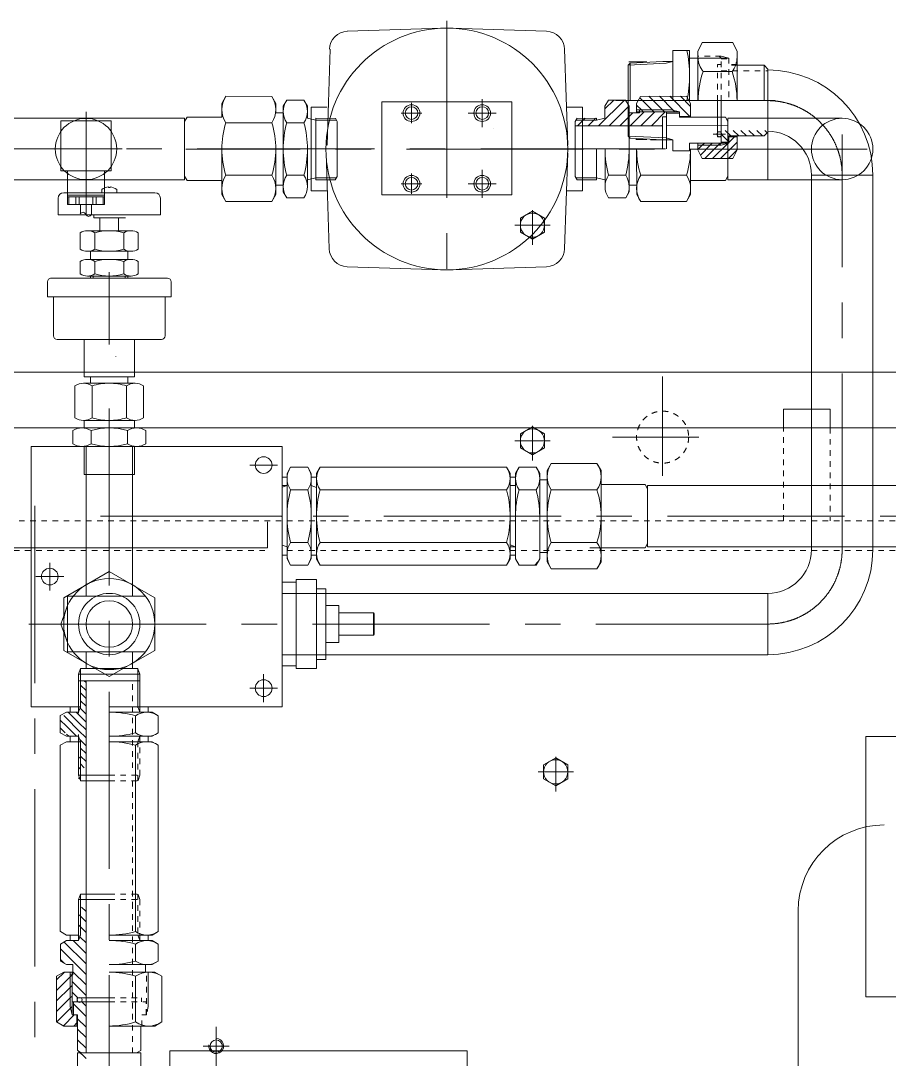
# Model space of a CAD drawing. Header units: millimetres. Extents: x 2 to 559190, y 2 to 426051.
# Drawn here: x 284185 to 296043, y 182728 to 196915 of the extents above; entities that cross this region are included whole.
import ezdxf

# ---------------------------------------------------------------- set-up
doc = ezdxf.new("R2010")
doc.units = ezdxf.units.MM
doc.header["$LTSCALE"] = 25.4
doc.linetypes.add('CENTER', pattern=[50.8, 31.75, -6.35, 6.35, -6.35])
doc.linetypes.add('EB_DASH', pattern=[6, 3, -3])
for name, color, linetype, lineweight in [('CAXA0', 7, 'Continuous', 5), ('CAXA1', 5, 'CENTER', 5), ('CAXA2', 6, 'EB_DASH', 5)]:
    doc.layers.add(name, color=color, linetype=linetype, lineweight=lineweight)

msp = doc.modelspace()

# ---------------------------------------------------------------- linework, layer by layer
at = {"layer": 'CAXA0', "color": 7, "linetype": 'Continuous', "lineweight": 5}
for p, q in [((289949.55, 196813.09), (288640.61, 196770.84)), ((290056.1, 196813.09), (291365.04, 196770.84)), ((288367.96, 195216.23), (288410.22, 196525.16)), ((291652.96, 195216.23), (291610.71, 196525.16)), ((293088.91, 196509.59), (293088.91, 195823.79)), ((293317.51, 196509.59), (293088.91, 196509.59)), ((293317.51, 196509.59), (293317.51, 195823.79)), ((293431.81, 196496.94), (293487.2, 196615.73)), ((293431.81, 195823.79), (293431.81, 196496.94)), ((293487.2, 196615.73), (293909.81, 196615.73)), ((293965.21, 196496.94), (293909.81, 196615.73)), ((293965.21, 196496.94), (293965.21, 195823.79)), ((292733.31, 196354.85), (292486.06, 196354.85)), ((292505.93, 196336.74), (292949.92, 196357.19)), ((292949.92, 196357.19), (293088.91, 196357.19)), ((292999.3, 196334.07), (293088.91, 196357.19)), ((292999.3, 196334.07), (293088.91, 196357.19)), ((293317.51, 196405.45), (293433.33, 196405.45)), ((293342.91, 196405.45), (293850.91, 196405.45)), ((293749.31, 196405.45), (293721.37, 196433.39)), ((293850.91, 196405.45), (293749.31, 196433.39)), ((292479.31, 196310.12), (292505.93, 196336.74)), ((292479.31, 196310.12), (292999.3, 196334.07)), ((292479.31, 195337.46), (292479.31, 196310.12)), ((292505.93, 196336.74), (292505.93, 195823.79)), ((293501.92, 196219.69), (293896.62, 196219.69)), ((294333.51, 196306.39), (293965.21, 196306.39)), ((294384.31, 196255.59), (294333.51, 196306.39)), ((294333.51, 196306.39), (294333.51, 195823.79)), ((294384.31, 194743.85), (294384.31, 196255.59)), ((286931.29, 195786.74), (286931.12, 195596.02)), ((286931.29, 195786.74), (286986.98, 195882.99)), ((286986.98, 195882.99), (287612.38, 195882.43)), ((287667.89, 195786.08), (287612.38, 195882.43)), ((287667.89, 195786.08), (287667.78, 195658.86)), ((287769.46, 195747.67), (287817.92, 195831.45)), ((287817.92, 195831.45), (288051.34, 195831.24)), ((288099.66, 195747.37), (288051.34, 195831.24)), ((289113.82, 194535.86), (289113.82, 195805.86)), ((289113.82, 195805.86), (290891.82, 195805.86)), ((290891.82, 195805.86), (290891.82, 194535.86)), ((292426.74, 195831.43), (292075.28, 195480.6)), ((292161.77, 195747.37), (292210.09, 195831.24)), ((292282.8, 195831.3), (292161.8, 195710.52)), ((292443.5, 195831.45), (292210.09, 195831.24)), ((292491.97, 195747.67), (292443.5, 195831.45)), ((292593.54, 195786.08), (292649.05, 195882.43)), ((292593.54, 195786.08), (292593.65, 195658.86)), ((292637.96, 195863.18), (292803.69, 195697.15)), ((293274.45, 195882.99), (292649.05, 195882.43)), ((292762.2, 195882.53), (292947.12, 195697.28)), ((292905.62, 195882.66), (293098.23, 195689.71)), ((293049.05, 195882.79), (293322.63, 195608.72)), ((293192.48, 195882.92), (293330.17, 195744.98)), ((293330.14, 195786.74), (293274.45, 195882.99)), ((293330.14, 195786.74), (293330.31, 195596.02)), ((293699.27, 195328.49), (293699.27, 195823.79)), ((293749.31, 195242.13), (293749.31, 195823.79)), ((287667.78, 195658.86), (287769.38, 195658.77)), ((287769.37, 195654.15), (287768.93, 195163.93)), ((287769.46, 195747.67), (287769.38, 195658.77)), ((288099.66, 195747.37), (288099.51, 195582.27)), ((288148.62, 195732.68), (288148.62, 194589.68)), ((288369.41, 195732.68), (288148.62, 195732.68)), ((291636.23, 195732.68), (291857.02, 195732.68)), ((291857.02, 195732.68), (291857.02, 194589.68)), ((292161.77, 195747.37), (292161.92, 195582.27)), ((292490.02, 195751.04), (292219.22, 195480.72)), ((292541.44, 195658.81), (292363.16, 195480.85)), ((292491.97, 195747.67), (292492.05, 195658.77)), ((292631.75, 195658.9), (292492.05, 195658.77)), ((292492.05, 195654.15), (292492.49, 195163.93)), ((292698.12, 195671.65), (292507.11, 195480.98)), ((293063.58, 195697.38), (292588.15, 195696.96)), ((292593.56, 195763.85), (292660.27, 195697.02)), ((293177.84, 195672.09), (292593.64, 195671.56)), ((292631.72, 195697), (292631.75, 195658.9)), ((292842.06, 195671.78), (292651.05, 195481.11)), ((292660.27, 195697.02), (292685.6, 195671.64)), ((292986.01, 195671.91), (292794.99, 195481.24)), ((292803.69, 195697.15), (292829.02, 195671.77)), ((292947.12, 195697.28), (292972.45, 195671.9)), ((293000.04, 195671.93), (293000.49, 195163.93)), ((293177.85, 195654.31), (293000.05, 195654.15)), ((293063.58, 195697.38), (293177.84, 195672.09)), ((293098.23, 195689.71), (293115.88, 195672.03)), ((293177.84, 195672.09), (293177.91, 195595.89)), ((281723.98, 195582.17), (286421.58, 195582.17)), ((284732.45, 194863.76), (284732.45, 195549.56)), ((284732.45, 195549.56), (285418.25, 195549.56)), ((285418.25, 194863.76), (285418.25, 195549.56)), ((286421.58, 195582.17), (286420.83, 194743.97)), ((286421.54, 195537.3), (286455.83, 195596.56)), ((286455.76, 195596.45), (286931.12, 195596.02)), ((286986.01, 195521.38), (287611.41, 195521.94)), ((287817, 195521.89), (288050.41, 195522.1)), ((288213.78, 195556.77), (288099.51, 195582.27)), ((288213.78, 195556.77), (288213.05, 194743.97)), ((288213.81, 195582.17), (288213.78, 195556.77)), ((288213.78, 195556.77), (288495.13, 195556.52)), ((288213.81, 195582.17), (288480.49, 195581.93)), ((288505.87, 195537.88), (288480.17, 195582.48)), ((288505.87, 195537.88), (288505.19, 194787.74)), ((291755.56, 195537.88), (291781.26, 195582.48)), ((291755.56, 195537.88), (291756.23, 194787.74)), ((292047.64, 195556.77), (291766.3, 195556.52)), ((292047.62, 195582.17), (291780.94, 195581.93)), ((291863.8, 195556.61), (291787.39, 195480.34)), ((291889.27, 195582.03), (291863.8, 195556.61)), ((292007.74, 195556.73), (291931.34, 195480.47)), ((292033.21, 195582.16), (292007.74, 195556.73)), ((292047.62, 195582.17), (292047.64, 195556.77)), ((292047.64, 195556.77), (292161.92, 195582.27)), ((293000.1, 195602.08), (292946.76, 195602.03)), ((292946.76, 195602.03), (292947.15, 195163.88)), ((293177.89, 195609.9), (293179.21, 195608.59)), ((293330.3, 195608.72), (293177.9, 195608.59)), ((293805.66, 195596.45), (293177.91, 195595.89)), ((293839.88, 195537.3), (293805.6, 195596.56)), ((293839.85, 195577.81), (293840.6, 194739.61)), ((295400.31, 195582.05), (293840.55, 195582.05)), ((292946.87, 195481.38), (291755.61, 195480.31)), ((292946.86, 195489.28), (292938.93, 195481.37)), ((293839.93, 195482.18), (293000.21, 195481.43)), ((293850.91, 195262.42), (293755.56, 195357.77)), ((293879.9, 195341.19), (293803.7, 195417.39)), ((293987.66, 195341.19), (293911.46, 195417.39)), ((294095.42, 195341.19), (294019.22, 195417.39)), ((294203.19, 195341.19), (294126.99, 195417.39)), ((294310.95, 195341.19), (294234.75, 195417.39)), ((294384.31, 195391.99), (294333.51, 195341.19)), ((294376.11, 195383.79), (294342.51, 195417.39)), ((292479.31, 195337.46), (292999.3, 195313.52)), ((292479.31, 195337.46), (292505.93, 195310.84)), ((292505.93, 195310.84), (292949.92, 195290.39)), ((292733.31, 195292.73), (292583.27, 195292.73)), ((292784.11, 195290.39), (293088.91, 195290.39)), ((292949.92, 195290.39), (293088.91, 195290.39)), ((292999.3, 195313.52), (293088.91, 195290.39)), ((293088.91, 195137.99), (293088.91, 195290.39)), ((293317.51, 195242.13), (293431.81, 195242.13)), ((293317.51, 195137.99), (293317.51, 195242.13)), ((293342.91, 195242.13), (293850.91, 195242.13)), ((293431.81, 195150.65), (293431.81, 195242.13)), ((293431.81, 195214.19), (293749.31, 195214.19)), ((293490.79, 195214.19), (293431.81, 195155.21)), ((293598.56, 195214.19), (293469.58, 195085.22)), ((293515.31, 195238.71), (293490.79, 195214.19)), ((293518.73, 195242.13), (293515.31, 195238.71)), ((293706.32, 195214.19), (293523.98, 195031.85)), ((293626.5, 195242.13), (293598.56, 195214.19)), ((293838.65, 195238.76), (293631.74, 195031.85)), ((293699.27, 195328.49), (293749.31, 195328.49)), ((293734.26, 195242.13), (293706.32, 195214.19)), ((293749.31, 195242.13), (293721.37, 195214.19)), ((293965.21, 195257.55), (293739.51, 195031.85)), ((293750.73, 195254.83), (293749.31, 195256.25)), ((293749.31, 195254.83), (293850.91, 195254.83)), ((293850.91, 195242.13), (293749.31, 195214.19)), ((294333.51, 195341.19), (293850.91, 195341.19)), ((293850.91, 195242.13), (293850.91, 195341.19)), ((293850.91, 195328.49), (293965.21, 195328.49)), ((293850.91, 195328.49), (293965.21, 195328.49)), ((293928.38, 195328.49), (293850.91, 195251.02)), ((293965.21, 195150.65), (293965.21, 195341.19)), ((286930.73, 195164.22), (286930.17, 194541.71)), ((287666.77, 194541.04), (287667.33, 195163.56)), ((287768.41, 194579.27), (287768.93, 195163.47)), ((288099.13, 195163.17), (288098.67, 194649.46)), ((288352.68, 195109.68), (288394.94, 193800.74)), ((291652.96, 195109.68), (291610.71, 193800.74)), ((292047.99, 195163.07), (292048.37, 194743.97)), ((292162.29, 195163.17), (292162.76, 194649.46)), ((292987.31, 195163.39), (292384.72, 195163.39)), ((292493.02, 194579.27), (292492.49, 195163.47)), ((292594.65, 194541.04), (292594.09, 195163.56)), ((293317.51, 195137.99), (293088.91, 195137.99)), ((293330.69, 195164.22), (293331.25, 194541.71)), ((293431.81, 195150.65), (293487.2, 195031.85)), ((293964.04, 195148.62), (293847.27, 195031.85)), ((293965.21, 195150.65), (293909.81, 195031.85)), ((293487.2, 195031.85), (293909.81, 195031.85)), ((284732.45, 194863.76), (285418.25, 194863.76)), ((284821.35, 194406.56), (284821.35, 194863.76)), ((285329.35, 194406.56), (285329.35, 194863.76)), ((286420.87, 194792.28), (286455.12, 194732.85)), ((286986.01, 194804.76), (287611.41, 194804.2)), ((287817, 194804.02), (288050.41, 194803.81)), ((288505.19, 194787.74), (288479.42, 194743.18)), ((291756.23, 194787.74), (291782.01, 194743.18)), ((292444.42, 194804.02), (292211.01, 194803.81)), ((293275.42, 194804.76), (292650.02, 194804.2)), ((293840.55, 194792.28), (293806.31, 194732.85)), ((294981.21, 189677.12), (294981.21, 194807.79)), ((294981.21, 194807.79), (295819.41, 194807.79)), ((295819.41, 189677.12), (295819.41, 194807.79)), ((281724.25, 194743.97), (286420.83, 194743.97)), ((285382.8, 194645.15), (285382.8, 194635.25)), ((285403.12, 194645.15), (285403.12, 194635.25)), ((286455.12, 194732.85), (286930.34, 194732.42)), ((287666.89, 194668.26), (287768.49, 194668.17)), ((288213.08, 194769.37), (288098.75, 194744.07)), ((288213.05, 194743.97), (288479.73, 194743.73)), ((288213.08, 194769.37), (288494.42, 194769.12)), ((292048.35, 194769.37), (291767.01, 194769.12)), ((292048.37, 194743.97), (291781.69, 194743.73)), ((292048.35, 194769.37), (292162.67, 194744.07)), ((292594.54, 194668.26), (292492.94, 194668.17)), ((293806.31, 194732.85), (293331.08, 194732.42)), ((295400.31, 194743.85), (293840.55, 194743.85)), ((284770.66, 194566.41), (286015.26, 194566.41)), ((285329.35, 194533.56), (284821.35, 194533.56)), ((285329.35, 194508.16), (284821.35, 194508.16)), ((284842.04, 194406.56), (284842.04, 194508.16)), ((284934.71, 194406.56), (284934.71, 194508.16)), ((284982.67, 194406.56), (284982.67, 194508.16)), ((285168.02, 194406.56), (285168.02, 194508.16)), ((285215.99, 194406.56), (285215.99, 194508.16)), ((285291.36, 194566.41), (285291.36, 194609.49)), ((285308.66, 194406.56), (285308.66, 194508.16)), ((285382.8, 194635.25), (285403.12, 194635.25)), ((285494.56, 194610), (285494.56, 194566.41)), ((286930.17, 194541.71), (286985.69, 194445.35)), ((287666.77, 194541.04), (287611.09, 194444.79)), ((287768.41, 194579.27), (287816.73, 194495.41)), ((288369.41, 194589.68), (288148.62, 194589.68)), ((289113.82, 194535.86), (290891.82, 194535.86)), ((291636.23, 194589.68), (291857.02, 194589.68)), ((292493.02, 194579.27), (292444.7, 194495.41)), ((292594.65, 194541.04), (292650.34, 194444.79)), ((293331.25, 194541.71), (293275.74, 194445.35)), ((284694.46, 194261.61), (284694.46, 194490.21)), ((285329.35, 194406.56), (284821.35, 194406.56)), ((284999.15, 194279.56), (284999.15, 194406.56)), ((285151.55, 194266.27), (285151.55, 194406.56)), ((286091.46, 194261.61), (286091.46, 194490.21)), ((286985.69, 194445.35), (287611.09, 194444.79)), ((287816.73, 194495.41), (288050.14, 194495.2)), ((292444.7, 194495.41), (292211.29, 194495.2)), ((293275.74, 194445.35), (292650.34, 194444.79)), ((284694.46, 194261.61), (285392.96, 194261.61)), ((285183.84, 194261.61), (285183.84, 194223.51)), ((285519.96, 194223.51), (285183.84, 194223.51)), ((285265.96, 194045.71), (285265.96, 194223.51)), ((285265.96, 194223.51), (285615.64, 194223.51)), ((285392.96, 194261.61), (286091.46, 194261.61)), ((285519.96, 194045.71), (285519.96, 194223.51)), ((291171.21, 194312.83), (291006.11, 194217.51)), ((291006.11, 194026.86), (291006.11, 194217.51)), ((291336.31, 194217.51), (291171.21, 194312.83)), ((291336.31, 194026.86), (291336.31, 194217.51)), ((284997.01, 193795.51), (284997.01, 194016.52)), ((285689.92, 194045.71), (285096, 194045.71)), ((285194.99, 194016.52), (285194.99, 193795.51)), ((285590.94, 194016.52), (285590.94, 193795.51)), ((285788.91, 193795.51), (285788.91, 194016.52)), ((291006.11, 194026.86), (291171.21, 193931.54)), ((291171.21, 193931.54), (291336.31, 194026.86)), ((285689.92, 193766.31), (285096, 193766.31)), ((285689.92, 193655.01), (285096, 193655.01)), ((285138.96, 193655.01), (285138.96, 193766.31)), ((285646.96, 193655.01), (285646.96, 193766.31)), ((284997.01, 193455.61), (284997.01, 193625.82)), ((285194.99, 193625.82), (285194.99, 193455.61)), ((285590.94, 193625.82), (285590.94, 193455.61)), ((285788.91, 193455.61), (285788.91, 193625.82)), ((289949.55, 193512.81), (288640.61, 193555.07)), ((290056.1, 193512.81), (291365.04, 193555.07)), ((286186.71, 193398.01), (284592.29, 193398.01)), ((285689.92, 193426.41), (285096, 193426.41)), ((285138.96, 193398.01), (285138.96, 193426.41)), ((285174.52, 193398.01), (285174.52, 193426.41)), ((285611.4, 193398.01), (285611.4, 193426.41)), ((285646.96, 193398.01), (285646.96, 193426.41)), ((284548.41, 193144.01), (284548.41, 193347.21)), ((286237.51, 193347.21), (286237.51, 193144.01)), ((284548.41, 193144.01), (286237.51, 193144.01)), ((284630.96, 192610.61), (284630.96, 193144.01)), ((286154.96, 192610.61), (286154.96, 193144.01)), ((284681.76, 192559.81), (286104.16, 192559.81)), ((285050.06, 192559.96), (285050.06, 192049.94)), ((285735.86, 192559.96), (285735.86, 192049.94)), ((312634.22, 192115.52), (273264.22, 192115.52)), ((285744.91, 191962.91), (285041.01, 191962.91)), ((285735.86, 192049.94), (285050.06, 192049.94)), ((285138.96, 191962.91), (285138.96, 192049.94)), ((285646.96, 191962.91), (285646.96, 192049.94)), ((284923.69, 191491.94), (284923.69, 191925.89)), ((285158.33, 191925.89), (285158.33, 191491.94)), ((285627.6, 191925.89), (285627.6, 191491.94)), ((285862.23, 191491.94), (285862.23, 191925.89)), ((294600.22, 191353.52), (294600.22, 191607.52)), ((295235.22, 191607.52), (294600.22, 191607.52)), ((295235.22, 191353.52), (295235.22, 191607.52)), ((285041.01, 191454.91), (285392.96, 191454.91)), ((285050.06, 191353.31), (285050.06, 191454.91)), ((285744.91, 191454.91), (285392.96, 191454.91)), ((285735.86, 191353.31), (285735.86, 191454.91)), ((281760.45, 191353.53), (285570.57, 191353.53)), ((281760.49, 191353.36), (285570.62, 191353.36)), ((281760.59, 191353.48), (285570.71, 191353.48)), ((312634.22, 191353.52), (282489.75, 191353.52)), ((284894.36, 191137.25), (284894.36, 191315.38)), ((285766.91, 191353.31), (285019.01, 191353.31)), ((285143.66, 191315.38), (285143.66, 191137.25)), ((285642.26, 191315.38), (285642.26, 191137.25)), ((285891.56, 191137.25), (285891.56, 191315.38)), ((291171.21, 191366.44), (291006.11, 191271.11)), ((291006.11, 191080.47), (291006.11, 191271.11)), ((291336.31, 191271.11), (291171.21, 191366.44)), ((291336.31, 191080.47), (291336.31, 191271.11)), ((284326.1, 191099.31), (284326.1, 187543.31)), ((284326.1, 191099.31), (287755.15, 191099.31)), ((285019.01, 191099.31), (286205.66, 191099.31)), ((285049.96, 191099.45), (285049.96, 190718.35)), ((285075.34, 191099.45), (285075.34, 190718.35)), ((285710.46, 191099.31), (285710.46, 190718.35)), ((285735.85, 191099.45), (285735.85, 190718.35)), ((287755.15, 189753.07), (287755.15, 191099.31)), ((291006.11, 191080.47), (291171.21, 190985.15)), ((291171.21, 190985.15), (291336.31, 191080.47)), ((287820.95, 190731.06), (287869.34, 190814.88)), ((287869.34, 190814.88), (288102.76, 190814.88)), ((288151.15, 190731.06), (288102.76, 190814.88)), ((288224.1, 190731.06), (288272.49, 190814.88)), ((288272.49, 190814.88), (290818.02, 190814.88)), ((290866.41, 190731.06), (290818.02, 190814.88)), ((290940.07, 190731.06), (290988.46, 190814.88)), ((291221.88, 190814.88), (290988.46, 190814.88)), ((291270.27, 190731.06), (291221.88, 190814.88)), ((291371.87, 190769.38), (291427.47, 190865.68)), ((292052.87, 190865.68), (291427.47, 190865.68)), ((292108.47, 190769.38), (292052.87, 190865.68)), ((285735.85, 190718.35), (285049.96, 190718.35)), ((285075.34, 190718.35), (285075.34, 189054.55)), ((285710.46, 190718.35), (285710.46, 189054.55)), ((287755.15, 190680.17), (287821.66, 190680.17)), ((287820.95, 190731.06), (287820.95, 190565.96)), ((287820.95, 190146.86), (287820.95, 190731.06)), ((287820.95, 189727.67), (287820.95, 190731.06)), ((288150.44, 190680.17), (288224.81, 190680.17)), ((288151.15, 190731.06), (288151.15, 190146.86)), ((288151.15, 190642.16), (288151.15, 190731.06)), ((288151.15, 190146.77), (288151.15, 190731.06)), ((288151.15, 189727.67), (288151.15, 190731.06)), ((288224.1, 190146.77), (288224.1, 190731.06)), ((288224.1, 190731.06), (288224.1, 190565.96)), ((288224.1, 190146.86), (288224.1, 190731.06)), ((290866.41, 190642.16), (290866.41, 190731.06)), ((290866.41, 190731.06), (290866.41, 190068.11)), ((290866.41, 190146.77), (290866.41, 190731.06)), ((290866.41, 190146.77), (290866.41, 190680.17)), ((290866.41, 190680.17), (290940.78, 190680.17)), ((290940.07, 189727.67), (290940.07, 190731.06)), ((290940.07, 190731.06), (290940.07, 190565.96)), ((291270.27, 190731.06), (291270.27, 190146.86)), ((291270.27, 190642.16), (291270.27, 190731.06)), ((291270.27, 190146.77), (291270.27, 190731.06)), ((291371.87, 190769.38), (291371.87, 189651.56)), ((291371.87, 190642.16), (291371.87, 190769.38)), ((292108.47, 189715.06), (292108.47, 190769.38)), ((292108.47, 190769.38), (292108.47, 190578.66)), ((287755.15, 190541.32), (287820.95, 190565.96)), ((287755.15, 190565.94), (287820.95, 190565.94)), ((288151.15, 190565.87), (288224.1, 190538.37)), ((290866.41, 190565.87), (290940.07, 190565.87)), ((291371.87, 190642.16), (291270.27, 190642.16)), ((292709.24, 190578.66), (292108.47, 190578.66)), ((292743.47, 190519.37), (292709.24, 190578.66)), ((292743.47, 189727.78), (292743.47, 190565.98)), ((313984.29, 190565.98), (292743.47, 190565.98)), ((288102.76, 190506.27), (287869.34, 190506.27)), ((290818.02, 190506.27), (288272.49, 190506.27)), ((291221.88, 190506.27), (290988.46, 190506.27)), ((292052.87, 190506.27), (291427.47, 190506.27)), ((288224.1, 189562.48), (288224.1, 190146.77)), ((291270.27, 189562.66), (291270.27, 190146.89)), ((287551.71, 190068.11), (287551.71, 189712.51)), ((290866.41, 189562.66), (290866.41, 190068.11)), ((281201.71, 189712.51), (287551.71, 189712.51)), ((287755.15, 187543.31), (287755.15, 189753.07)), ((287755.15, 189752.23), (287820.95, 189727.67)), ((287820.95, 189727.67), (287820.95, 189562.66)), ((287820.95, 189562.57), (287820.95, 189727.67)), ((288102.76, 189787.5), (287869.34, 189787.5)), ((288151.15, 189562.66), (288151.15, 189727.67)), ((288151.15, 189562.66), (288151.15, 189727.67)), ((290818.02, 189787.5), (288272.49, 189787.5)), ((290866.41, 189755.17), (290940.07, 189727.67)), ((290866.41, 189727.67), (290940.07, 189727.67)), ((290866.41, 189727.67), (290940.07, 189727.67)), ((290940.07, 189562.66), (290940.07, 189727.76)), ((292052.87, 189787.5), (291427.47, 189787.5)), ((292709.24, 189715.06), (291956.07, 189715.06)), ((292108.47, 189524.35), (292108.47, 189715.06)), ((292743.47, 189774.35), (292709.24, 189715.06)), ((313984.29, 189727.78), (292743.47, 189727.78)), ((287755.15, 189613.37), (287820.95, 189613.37)), ((287820.95, 189562.57), (287868.24, 189478.66)), ((288151.15, 189562.66), (288102.76, 189478.66)), ((288151.15, 189613.37), (288224.81, 189613.37)), ((288224.1, 189562.48), (288272.49, 189478.66)), ((290866.41, 189562.66), (290818.02, 189478.84)), ((290866.41, 189613.37), (290940.07, 189613.37)), ((290940.07, 189562.66), (290988.46, 189478.84)), ((291270.27, 189562.66), (291221.88, 189478.84)), ((291371.87, 189651.56), (291270.27, 189651.56)), ((291371.87, 189524.35), (291371.87, 189651.56)), ((285392.9, 189392.43), (284770.39, 189033.02)), ((286015.42, 189033.02), (285392.9, 189392.43)), ((287868.24, 189478.66), (288102.76, 189478.66)), ((287869.34, 189478.66), (288102.76, 189478.66)), ((288272.49, 189478.66), (289727.31, 189478.66)), ((288272.49, 189478.66), (290818.02, 189478.66)), ((291221.88, 189478.84), (290988.46, 189478.84)), ((291246.49, 189521.47), (291203.86, 189478.84)), ((291371.87, 189524.35), (291427.47, 189428.04)), ((292052.87, 189428.04), (291427.47, 189428.04)), ((292108.47, 189524.35), (292052.87, 189428.04)), ((287945.65, 188063.95), (287945.65, 189283.15)), ((288225.05, 189283.15), (287945.65, 189283.15)), ((288225.05, 188063.95), (288225.05, 189283.15)), ((287945.65, 189245.05), (287755.15, 189245.05)), ((288352.05, 189156.15), (288225.05, 189156.15)), ((288352.05, 188190.95), (288352.05, 189156.15)), ((284770.39, 189033.02), (284770.39, 188314.2)), ((284821.4, 189054.55), (284821.4, 188292.55)), ((285850.15, 189054.55), (284821.4, 189054.55)), ((285850.15, 189054.55), (285875.55, 189054.55)), ((286015.42, 188314.2), (286015.42, 189033.02)), ((287755.15, 189092.71), (294384.31, 189092.71)), ((294384.31, 188254.51), (294384.31, 189092.71)), ((284733.87, 188673.61), (284821.4, 188927.61)), ((288529.85, 188927.55), (288352.05, 188927.55)), ((288529.85, 188419.55), (288529.85, 188927.55)), ((288999.75, 188825.95), (288529.85, 188825.95)), ((288999.75, 188825.95), (289012.45, 188813.25)), ((288999.75, 188521.15), (288999.75, 188825.95)), ((289012.45, 188533.85), (289012.45, 188813.25)), ((284821.4, 188419.61), (284733.87, 188673.61)), ((288529.85, 188419.55), (288352.05, 188419.55)), ((288999.75, 188521.15), (288529.85, 188521.15)), ((288999.75, 188521.15), (289012.45, 188533.85)), ((284770.39, 188314.2), (285392.9, 187954.79)), ((285875.55, 188292.55), (284821.4, 188292.55)), ((285075.34, 188292.55), (285075.34, 188064.01)), ((285392.9, 187954.79), (286015.42, 188314.2)), ((285710.46, 188292.55), (285710.46, 188064.01)), ((287755.15, 188254.51), (294384.31, 188254.51)), ((288352.05, 188190.95), (288225.05, 188190.95)), ((284973.73, 187987.81), (285001.3, 188064.01)), ((284973.73, 187987.81), (285812.08, 187987.81)), ((284973.8, 187988.01), (284973.8, 187456.95)), ((285001.3, 188064.01), (285001.3, 187530.61)), ((285001.3, 188064.01), (285784.51, 188064.01)), ((285784.51, 188064.01), (285784.51, 187530.61)), ((285812.08, 187987.81), (285784.51, 188062.35)), ((285812, 187988.01), (285812, 187530.61)), ((285812.08, 187987.81), (285812.08, 187530.61)), ((287945.65, 188102.05), (287755.15, 188102.05)), ((288225.05, 188063.95), (287945.65, 188063.95)), ((284973.8, 187898.91), (285812.08, 187898.91)), ((285001.3, 187839.8), (285075.4, 187765.7)), ((285049.95, 187898.91), (285075.4, 187873.46)), ((285075.4, 186710.9), (285075.4, 187898.91)), ((285001.3, 187732.04), (285075.4, 187657.93)), ((285001.3, 187624.27), (285075.4, 187550.17)), ((284326.1, 187543.31), (285001.3, 187543.31)), ((284808.7, 187469.65), (284724.79, 187422.37)), ((284724.79, 187422.37), (284724.79, 187187.85)), ((284724.79, 187421.26), (284724.79, 187187.85)), ((284772.16, 187422.37), (284808.8, 187385.73)), ((284808.7, 187469.65), (284973.8, 187469.65)), ((284973.8, 187469.65), (284808.8, 187469.65)), ((284832.63, 187469.65), (284973.8, 187328.48)), ((284859.5, 187543.31), (284859.5, 187469.65)), ((284940.4, 187469.65), (284973.8, 187436.24)), ((285001.3, 187543.31), (284973.8, 187469.65)), ((284973.8, 187436.24), (285075.4, 187334.64)), ((284994.01, 187523.8), (285075.4, 187442.41)), ((285392.9, 187543.31), (287755.15, 187543.31)), ((285392.9, 187469.65), (285977.2, 187469.65)), ((285393, 187469.65), (285977.2, 187469.65)), ((285752.41, 187187.85), (285752.41, 187421.26)), ((285784.51, 187543.31), (285812.1, 187469.65)), ((285812.08, 187543.31), (285812.08, 187469.65)), ((285977.2, 187469.65), (285812.1, 187469.65)), ((285926.3, 187543.31), (285926.3, 187468.94)), ((285977.2, 187469.65), (286061.02, 187421.26)), ((286061.02, 187421.26), (286061.02, 187187.85)), ((284724.79, 187361.97), (284808.8, 187277.96)), ((284808.8, 187385.73), (284973.8, 187220.72)), ((284808.8, 187277.96), (284947.31, 187139.45)), ((284973.8, 187328.48), (285075.4, 187226.88)), ((284724.79, 187254.2), (284791.15, 187187.85)), ((284808.8, 187139.45), (284724.79, 187187.85)), ((284808.8, 187170.2), (284839.54, 187139.45)), ((284808.8, 187139.45), (284973.8, 187139.45)), ((284808.8, 187139.45), (284973.8, 187139.45)), ((284859.5, 187139.45), (284859.5, 187065.79)), ((284973.69, 187162.27), (284973.69, 186933.71)), ((284973.8, 187220.72), (285075.4, 187119.12)), ((284973.8, 187139.45), (285001.3, 187066.5)), ((284973.8, 187139.45), (284973.8, 186608.4)), ((285392.9, 187139.45), (285977.2, 187139.45)), ((285392.9, 187139.45), (285977.2, 187139.45)), ((285977.2, 187139.45), (285393, 187139.45)), ((285812, 187139.45), (285784.51, 187066.5)), ((285888.3, 187139.45), (285977.2, 187139.45)), ((285926.3, 187140.16), (285926.3, 187065.79)), ((285977.2, 187139.45), (286061.02, 187187.85)), ((295725.1, 183581.1), (295725.1, 187137.1)), ((312634.22, 187137.1), (295725.1, 187137.1)), ((284808.61, 187066.5), (284724.79, 187018.11)), ((284724.79, 187018.11), (284724.79, 185563.29)), ((284724.79, 187018.11), (284724.79, 184472.59)), ((284808.61, 187066.5), (285001.3, 187066.5)), ((284989.83, 187096.93), (285075.4, 187011.36)), ((285001.3, 187066.5), (285001.3, 186532.39)), ((285392.9, 187066.5), (285977.2, 187066.5)), ((285393, 187066.5), (285977.2, 187066.5)), ((285752.41, 184472.59), (285752.41, 187018.11)), ((285977.2, 187066.5), (285812.1, 187066.5)), ((285977.2, 187066.5), (286061.02, 187018.11)), ((286061.02, 187018.11), (286061.02, 184472.59)), ((284973.69, 186861.63), (284999.09, 186836.23)), ((285001.3, 186977.7), (285075.4, 186903.59)), ((285001.3, 186869.93), (285075.4, 186795.83)), ((285075.36, 184800.14), (285075.36, 186933.71)), ((291488.71, 186845.03), (291323.61, 186749.71)), ((291653.81, 186749.71), (291488.71, 186845.03)), ((284973.69, 186717.94), (284999.09, 186692.54)), ((285001.3, 186762.17), (285052.57, 186710.9)), ((291323.61, 186559.07), (291323.61, 186749.71)), ((291653.81, 186559.07), (291653.81, 186749.71)), ((284973.69, 186574.26), (284999.09, 186548.86)), ((284973.73, 186608.59), (285392.9, 186608.59)), ((284973.73, 186608.59), (285001.3, 186534.05)), ((291323.61, 186559.07), (291488.71, 186463.75)), ((291488.71, 186463.75), (291653.81, 186559.07)), ((285001.3, 186532.39), (285392.9, 186532.39)), ((285075.45, 184800.14), (285075.45, 185638.34)), ((284973.73, 184909.31), (285001.3, 184985.51)), ((284973.73, 184909.31), (285392.9, 184909.31)), ((284973.8, 184909.51), (284973.8, 184350.53)), ((285001.3, 184985.51), (285392.9, 184985.51)), ((285001.3, 184985.51), (285001.3, 184424.19)), ((285016.03, 184807.71), (285075.4, 184748.33)), ((285075.4, 182813.83), (285075.4, 184807.71)), ((294799.52, 173061.38), (294799.52, 184753.72)), ((284973.73, 184706.32), (284999.13, 184680.92)), ((284999.13, 184680.92), (285075.4, 184604.65)), ((284808.8, 184424.19), (284724.98, 184472.59)), ((284973.73, 184562.64), (284999.13, 184537.24)), ((284999.13, 184537.24), (285075.4, 184460.96)), ((285977.2, 184424.19), (286061.02, 184472.59)), ((284808.8, 184350.53), (284724.98, 184302.14)), ((284724.98, 184068.73), (284724.98, 184302.14)), ((284774.55, 184330.76), (285075.4, 184029.91)), ((284808.8, 184424.19), (284973.8, 184424.19)), ((284808.8, 184350.53), (284973.9, 184350.53)), ((284859.5, 184424.19), (284859.5, 184350.53)), ((284898.47, 184350.53), (285075.4, 184173.59)), ((284973.73, 184418.95), (284984.92, 184407.77)), ((285001.3, 184424.19), (284973.8, 184350.53)), ((284973.8, 184424.19), (284973.8, 184350.53)), ((284996.56, 184396.13), (285075.4, 184317.28)), ((285392.9, 184424.19), (285926.3, 184424.19)), ((285392.9, 184424.19), (285977.2, 184424.19)), ((285977.2, 184424.19), (285393, 184424.19)), ((285393, 184350.53), (285977.2, 184350.53)), ((285752.41, 184068.73), (285752.41, 184302.14)), ((285812, 184424.19), (285812, 184350.53)), ((285977.2, 184350.53), (285812.1, 184350.53)), ((285888.3, 184424.19), (285977.2, 184424.19)), ((285926.3, 184424.19), (285926.3, 184349.82)), ((285977.2, 184350.53), (286061.02, 184302.14)), ((286061.02, 184068.73), (286061.02, 184302.14)), ((284724.98, 184236.66), (285075.4, 183886.23)), ((284724.98, 184092.97), (284782.34, 184035.61)), ((284808.8, 184020.33), (284724.98, 184068.73)), ((284808.8, 184020.33), (284897.7, 184020.33)), ((284897.7, 183880.63), (284897.7, 184020.33)), ((285392.9, 184020.33), (285977.2, 184020.33)), ((285977.2, 184020.33), (285393, 184020.33)), ((285888.3, 184020.33), (285977.2, 184020.33)), ((285888.3, 183918.73), (285888.3, 184020.33)), ((285977.2, 184020.33), (286061.02, 184068.73)), ((284770.48, 183918.73), (284674.18, 183863.13)), ((284781.65, 183918.73), (284674.18, 183811.26)), ((284674.18, 183237.73), (284674.18, 183863.13)), ((284770.48, 183918.73), (284897.7, 183918.73)), ((284859.6, 183448.77), (284859.6, 183918.73)), ((284859.6, 183880.63), (284897.7, 183880.63)), ((284885, 183878.4), (284859.6, 183853)), ((284885, 183334.53), (284885, 183918.73)), ((284897.7, 183920.25), (285075.4, 183742.54)), ((286015.51, 183918.73), (285393, 183918.73)), ((285752.41, 183237.73), (285752.41, 183863.13)), ((285888.3, 183918.73), (286015.51, 183918.73)), ((285926.4, 183448.77), (285926.4, 183918.73)), ((286015.51, 183918.73), (286111.82, 183863.13)), ((286111.82, 183237.73), (286111.82, 183863.13)), ((284859.6, 183853), (284674.18, 183667.58)), ((284885, 183734.71), (284859.6, 183709.31)), ((284885, 183789.27), (285075.4, 183598.86)), ((284859.6, 183709.31), (284674.18, 183523.89)), ((284885, 183591.03), (284859.6, 183565.63)), ((284885, 183645.58), (284964.9, 183565.67)), ((312634.22, 183581.1), (295725.1, 183581.1)), ((284859.6, 183565.63), (284674.18, 183380.21)), ((284859.6, 183448.77), (284885, 183334.53)), ((284885, 183447.34), (284864.47, 183426.82)), ((284885, 183512.33), (285393, 183512.33)), ((284902.78, 183512.33), (285393, 183512.33)), ((284902.78, 183334.53), (284902.78, 183512.33)), ((284902.78, 183484.12), (285075.5, 183311.4)), ((284954.85, 183565.67), (285393, 183565.67)), ((284954.85, 183512.33), (284954.85, 183565.67)), ((285018.24, 183512.33), (285075.5, 183455.08)), ((284864.47, 183426.82), (284674.94, 183237.29)), ((284915.87, 183334.53), (284766.03, 183184.7)), ((284885, 183334.53), (284961.2, 183334.53)), ((284902.78, 183340.43), (284908.68, 183334.53)), ((284948.5, 183182.13), (284948.5, 183334.53)), ((284961.2, 182848.07), (284961.2, 183334.53)), ((284770.48, 183182.13), (284674.18, 183237.73)), ((284770.48, 183182.13), (284961.2, 183182.13)), ((284948.5, 183223.47), (284907.15, 183182.13)), ((284961.2, 183282.01), (285075.5, 183167.71)), ((285393, 183182.13), (286015.51, 183182.13)), ((285824.8, 182848.07), (285824.8, 183182.13)), ((286015.51, 183182.13), (285824.8, 183182.13)), ((286015.51, 183182.13), (286111.82, 183237.73)), ((284961.2, 183138.33), (285075.5, 183024.03)), ((284961.2, 182994.65), (285075.5, 182880.35)), ((284961.2, 182850.96), (285075.5, 182736.66)), ((285020.49, 182813.83), (284961.2, 182848.07)), ((284961.2, 182813.83), (285824.8, 182813.83)), ((284961.2, 182813.83), (284961.2, 180784.3)), ((285765.5, 182813.83), (285824.8, 182848.07)), ((285824.8, 182813.83), (285824.8, 180784.3)), ((286217.96, 181671.04), (286217.96, 182844.52)), ((286217.96, 182844.52), (290281.96, 182844.52)), ((290281.96, 173954.52), (290281.96, 182844.52))]:
    msp.add_line(p, q, dxfattribs=at)
for centre, radius in [((290002.82, 195162.95), 1651), ((289520.22, 195653.46), 114.3), ((289520.22, 195653.46), 86.36), ((290485.42, 195653.46), 114.3), ((290485.42, 195653.46), 86.36), ((285075.35, 195163.07), 418.87), ((295400.31, 195162.95), 419.1), ((293722.62, 195364.69), 33.66), ((289520.22, 194688.26), 114.3), ((290485.42, 194688.26), 114.3), ((289520.22, 194688.26), 86.36), ((290485.42, 194688.26), 86.36), ((291171.21, 194122.18), 165.1), ((291171.21, 191175.79), 165.1), ((287501.15, 190845.31), 114.3), ((284580.1, 189321.31), 114.3), ((285392.9, 188673.61), 622.52), ((285393, 188673.6), 419.1), ((285392.9, 188673.61), 317.5), ((287501.15, 187797.31), 114.3), ((291488.71, 186654.39), 165.1), ((284988.23, 183538.12), 33.66), ((286852.96, 182908.02), 84.41)]:
    msp.add_circle(centre, radius, dxfattribs=at)
for centre, radius, start, end in [((288651.88, 196517.07), 254, 91.746199, 178.048062), ((291356.84, 196516.97), 254, 1.849069, 88.150931), ((291755.41, 196166.69), 1562.1, 347.319617, 12.680383), ((293753.48, 196417.71), 320.15, 182.194672, 218.207805), ((293645.05, 196417.71), 320.15, 321.792195, 359.999999), ((294610.53, 195823.75), 1177.2, 160.345585, 179.997752), ((292788.01, 195823.75), 1177.2, 0, 19.652167), ((294384.31, 194807.79), 1435.1, 0, 90), ((287248.46, 195701.32), 318.21, 145.667187, 214.435682), ((287348.64, 195701.41), 318.21, 325.667187, 34.435682), ((288038.67, 195676.39), 270.2, 145.226252, 214.876618), ((287828.47, 195676.21), 270.2, 325.226252, 34.876618), ((288120.16, 195162.98), 1189.43, 162.463481, 180.051435), ((286477.9, 195161.51), 1189.43, 0.051435, 17.639389), ((289127.76, 195163.66), 1358.83, 164.714261, 180.051435), ((286740.3, 195161.51), 1358.83, 0.051435, 15.388608), ((294384.31, 194807.79), 596.9, 0, 90), ((288120.16, 195163.15), 1189.43, 179.948565, 197.536519), ((286477.9, 195164.63), 1189.43, 342.360611, 359.948565), ((289127.76, 195162.25), 1358.83, 179.948565, 195.285739), ((286740.3, 195164.39), 1358.83, 344.611392, 359.948565), ((293521.13, 195164.39), 1358.83, 180.051435, 195.388608), ((291133.66, 195162.25), 1358.83, 344.714261, 0.051435), ((293783.53, 195164.63), 1189.43, 180.051435, 197.639389), ((292141.26, 195163.15), 1189.43, 342.463481, 0.051435), ((287248.46, 194624.82), 318.21, 145.564318, 214.332813), ((287348.64, 194624.73), 318.21, 325.564318, 34.332813), ((288038.67, 194649.51), 270.2, 145.123382, 214.773748), ((287828.47, 194649.7), 270.2, 325.123382, 34.773748), ((292432.96, 194649.7), 270.2, 145.226252, 214.876618), ((292222.75, 194649.51), 270.2, 325.226252, 34.876618), ((292912.79, 194624.73), 318.21, 145.667187, 214.435682), ((293012.97, 194624.82), 318.21, 325.667187, 34.435682), ((285392.96, 194482.91), 162.31, 93.583322, 128.752304), ((285392.96, 194482.91), 162.56, 51.247696, 86.416678), ((284770.66, 194490.21), 76.2, 90, 180), ((286015.26, 194490.21), 76.2, 0, 90), ((285096, 193863.32), 182.4, 57.132768, 122.867232), ((285392.96, 193359.91), 685.8, 73.221345, 106.778655), ((285689.92, 193863.32), 182.4, 57.132768, 122.867232), ((285096, 193948.71), 182.4, 237.132768, 302.867232), ((285392.96, 194452.11), 685.8, 253.221345, 286.778655), ((285689.92, 193948.71), 182.4, 237.132768, 302.867232), ((288648.81, 193808.94), 254, 181.849069, 268.150931), ((291356.84, 193808.94), 254, 271.849069, 358.150931), ((285096, 193472.61), 182.4, 57.132768, 122.867232), ((285392.96, 192969.21), 685.8, 73.221345, 106.778655), ((285689.92, 193472.61), 182.4, 57.132768, 122.867232), ((284599.21, 193347.21), 50.8, 90, 180), ((285096, 193608.81), 182.4, 237.132768, 302.867232), ((285392.96, 194112.21), 685.8, 253.221345, 286.778655), ((285689.92, 193608.81), 182.4, 237.132768, 302.867232), ((286186.71, 193347.21), 50.8, 0, 90), ((284681.76, 192610.61), 50.8, 180, 270), ((286104.16, 192610.61), 50.8, 270, 0), ((285041.01, 191758.53), 204.38, 54.969964, 125.030036), ((285392.96, 191200.91), 762, 90, 107.933933), ((285392.96, 191200.91), 762, 72.066067, 90), ((285744.91, 191758.53), 204.38, 54.969964, 125.030036), ((285041.01, 191659.3), 204.38, 234.969964, 305.030036), ((285392.96, 192216.91), 762, 252.066067, 270), ((285392.96, 192216.91), 762, 270, 287.933933), ((285744.91, 191659.3), 204.38, 234.969964, 305.030036), ((285019.01, 191129.54), 223.77, 56.149101, 123.850899), ((285392.96, 190515.11), 838.2, 72.69712, 107.30288), ((285766.91, 191129.54), 223.77, 56.149101, 123.850899), ((285019.01, 191323.09), 223.77, 236.149101, 303.850899), ((285392.96, 191937.51), 838.2, 252.69712, 287.30288), ((285766.91, 191323.09), 223.77, 236.149101, 303.850899), ((288091.15, 190660.58), 270.2, 145.174817, 214.825183), ((287880.95, 190660.58), 270.2, 325.174817, 34.825183), ((288494.3, 190660.58), 270.2, 145.174817, 214.825183), ((290596.21, 190660.58), 270.2, 325.174817, 34.825183), ((291210.27, 190660.58), 270.2, 145.174817, 214.825183), ((291000.07, 190660.58), 270.2, 325.174817, 34.825183), ((291690.08, 190685.98), 318.21, 145.615753, 214.384247), ((291790.26, 190685.98), 318.21, 325.615753, 34.384247), ((289179.79, 190146.86), 1358.83, 164.662826, 180), ((286792.32, 190146.86), 1358.83, 0, 15.337174), ((289582.93, 190146.86), 1358.83, 164.662826, 180), ((289431.53, 190131.39), 1436.28, 357.475048, 15.130146), ((292298.91, 190146.86), 1358.83, 164.662826, 180), ((289911.44, 190146.86), 1358.83, 0, 15.337174), ((292561.3, 190146.86), 1189.43, 162.412046, 180), ((290919.04, 190146.86), 1189.43, 0, 17.587954), ((289179.79, 190146.91), 1358.83, 180, 195.337174), ((286792.32, 190146.91), 1358.83, 344.662826, 0), ((289582.93, 190146.91), 1358.83, 180, 195.337174), ((289431.53, 190162.39), 1436.28, 344.869854, 2.524952), ((292561.3, 190146.91), 1189.43, 180, 197.587954), ((290919.04, 190146.91), 1189.43, 342.412046, 0), ((288091.15, 189633.2), 270.2, 145.174817, 214.825183), ((287880.95, 189633.2), 270.2, 325.174817, 34.825183), ((288494.3, 189633.2), 270.2, 145.174817, 214.825183), ((290596.21, 189633.2), 270.2, 325.174817, 34.825183), ((291690.08, 189607.8), 318.21, 145.615753, 214.384247), ((291790.26, 189607.8), 318.21, 325.615753, 34.384247), ((294384.31, 189689.61), 1435.1, 270, 0), ((294384.31, 189689.61), 596.9, 270, 0), ((285393, 186110.82), 1358.83, 74.662826, 90), ((285906.71, 187199.45), 270.2, 55.174817, 124.825183), ((285393, 188498.29), 1358.83, 270, 285.337174), ((285906.71, 187409.65), 270.2, 235.174817, 304.825183), ((285393, 185707.67), 1358.83, 74.662826, 90), ((285906.71, 186796.3), 270.2, 55.174817, 124.825183), ((295975.18, 184753.72), 1175.66, 90, 180), ((285393, 185783.03), 1358.83, 270, 285.337174), ((285906.71, 184694.39), 270.2, 235.174817, 304.825183), ((285393, 182991.7), 1358.83, 74.662826, 90), ((285906.71, 184080.33), 270.2, 55.174817, 124.825183), ((285393, 185379.17), 1358.83, 270, 285.337174), ((285906.71, 184290.53), 270.2, 235.174817, 304.825183), ((285393, 182729.3), 1189.43, 72.412046, 90), ((285932.11, 183600.52), 318.21, 55.615753, 124.384247), ((285393, 184371.56), 1189.43, 270, 287.587954), ((285932.11, 183500.34), 318.21, 235.615753, 304.384247), ((286852.96, 182908.02), 101.6, 170, 90)]:
    msp.add_arc(centre, radius, start, end, dxfattribs=at)
msp.add_open_spline([(285149.39, 194265.41), (285139.32, 194253.8), (285106.96, 194229.86), (285072.66, 194270.52), (285038.36, 194311.19), (285005.99, 194287.25), (284995.93, 194275.64)], degree=3, dxfattribs=at)
msp.add_point((287747.29, 190146.77), dxfattribs=at)
msp.add_point((287747.29, 190146.77), dxfattribs=at)
at = {"layer": 'CAXA1', "linetype": 'CENTER', "lineweight": 5, "ltscale": 3}
for p, q in [((290002.82, 196914.79), (290002.82, 193298.81)), ((289520.22, 195513.76), (289520.22, 195793.16)), ((290485.42, 195843.96), (290485.42, 195462.96)), ((294487.7, 195823.79), (292308.52, 195823.79)), ((293807.08, 195823.79), (293638.17, 195823.79)), ((285075.35, 194661.05), (285075.35, 195672.38)), ((285075.35, 194661.05), (285075.35, 195672.38)), ((285075.35, 194661.05), (285075.35, 195672.38)), ((285075.35, 194657.41), (285075.35, 195668.73)), ((285075.35, 195658.14), (285075.35, 194668)), ((289380.52, 195653.46), (289659.92, 195653.46)), ((290294.92, 195653.46), (290675.92, 195653.46)), ((290345.72, 195653.46), (290625.12, 195653.46)), ((285075.35, 194787.56), (285075.35, 195625.76)), ((290002.82, 194835.2), (290002.82, 195507.54)), ((290637.61, 195449.85), (290640.07, 195449.85)), ((293807.08, 195364.69), (293638.17, 195364.69)), ((295400.31, 189677.12), (295400.31, 195359.91)), ((278852.35, 195163.07), (292541.37, 195163.07)), ((285570.42, 195163.07), (284580.28, 195163.07)), ((295741.86, 195162.95), (286436.48, 195162.95)), ((285075.35, 194787.56), (285075.35, 194279.56)), ((289520.22, 194548.56), (289520.22, 194827.96)), ((290485.42, 194878.76), (290485.42, 194497.76)), ((289380.52, 194688.26), (289659.92, 194688.26)), ((290294.92, 194688.26), (290675.92, 194688.26)), ((290345.72, 194688.26), (290625.12, 194688.26)), ((291171.21, 194325.48), (291171.21, 193855.34)), ((290929.91, 194122.18), (291412.51, 194122.18)), ((285392.96, 192492.78), (285392.96, 193479.75)), ((285481.72, 192331.47), (285481.72, 192329.01)), ((292949.16, 190696.83), (292949.16, 192057.12)), ((285392.9, 191619.39), (285392.9, 171090.84)), ((291171.21, 191379.09), (291171.21, 190908.95)), ((290929.91, 191175.79), (291412.51, 191175.79)), ((293444.43, 191226.52), (292263.42, 191226.52)), ((287310.65, 190845.31), (287691.65, 190845.31)), ((284376.71, 190286.72), (284376.71, 181897.84)), ((285272.4, 190146.89), (315149.5, 190146.89)), ((287094.75, 190146.77), (287747.29, 190146.77)), ((284580.1, 189511.81), (284580.1, 189130.81)), ((284389.6, 189321.31), (284770.6, 189321.31)), ((284296.67, 188673.61), (294384.31, 188673.61)), ((287501.15, 187987.81), (287501.15, 187606.81)), ((287310.65, 187797.31), (287691.65, 187797.31)), ((291488.71, 186857.69), (291488.71, 186387.55)), ((291247.41, 186654.39), (291730.01, 186654.39)), ((286852.96, 182603.93), (286852.96, 183170.88)), ((286852.96, 183085.82), (286852.96, 182730.22)), ((286675.16, 182908.02), (287030.76, 182908.02))]:
    msp.add_line(p, q, dxfattribs=at)
for centre, start, end in [((294384.31, 194807.79), 0, 90.000024), ((294384.31, 189689.61), 270, 0.000004)]:
    msp.add_arc(centre, 1016, start, end, dxfattribs=at)
at = {"layer": 'CAXA2', "color": 7, "linetype": 'EB_DASH', "lineweight": 5}
for p, q in [((293749.31, 196433.39), (293431.81, 196433.39)), ((293749.31, 195823.79), (293749.31, 196405.45)), ((293749.31, 196392.75), (293850.91, 196392.75)), ((293850.91, 196405.45), (293850.91, 195823.79)), ((293699.27, 195823.79), (293699.27, 196319.09)), ((293699.27, 196319.09), (293749.31, 196319.09)), ((293749.31, 196230.19), (294384.31, 196230.19)), ((293965.21, 196319.09), (293850.91, 196319.09)), ((293965.21, 196306.39), (293850.91, 196306.39)), ((294600.22, 190083.52), (294600.22, 191480.52)), ((295235.22, 191353.52), (295235.22, 190083.52)), ((312126.22, 190083.52), (273264.22, 190083.52)), ((287518.69, 189677.12), (273264.22, 189677.12)), ((312126.22, 189677.12), (287755.15, 189677.12)), ((285710.5, 186707.68), (285710.5, 187898.91)), ((285812, 187139.45), (285812, 186608.4)), ((285784.51, 187066.5), (285784.51, 186532.39)), ((285392.9, 186608.59), (285812.08, 186608.59)), ((285812.08, 186608.59), (285784.51, 186534.05)), ((285392.9, 186532.39), (285784.51, 186532.39)), ((285710.45, 185691.68), (285710.45, 186527.31)), ((285710.45, 184800.14), (285710.45, 185638.34)), ((285392.9, 184985.51), (285784.51, 184985.51)), ((285392.9, 184909.31), (285812.08, 184909.31)), ((285784.51, 184985.51), (285784.51, 184424.19)), ((285812.08, 184909.31), (285784.51, 184983.85)), ((285812, 184909.5), (285812, 184350.53)), ((285710.5, 183565.67), (285710.5, 184807.71)), ((285784.51, 184424.19), (285812, 184350.53)), ((285901, 183334.53), (285901, 183918.73)), ((285393, 183565.67), (285831.15, 183565.67)), ((285393, 183512.33), (285901, 183512.33)), ((285710.5, 182813.83), (285710.5, 183512.33)), ((285831.15, 183512.33), (285831.15, 183565.67)), ((285896.2, 183334.53), (285896.2, 183512.33)), ((285926.4, 183448.77), (285901, 183334.53)), ((285901, 183334.53), (285837.5, 183334.53)), ((285837.5, 183182.13), (285837.5, 183334.53))]:
    msp.add_line(p, q, dxfattribs=at)
msp.add_circle((292949.16, 191226.52), 355.6, dxfattribs=at)

doc.saveas('drawing.dxf')
